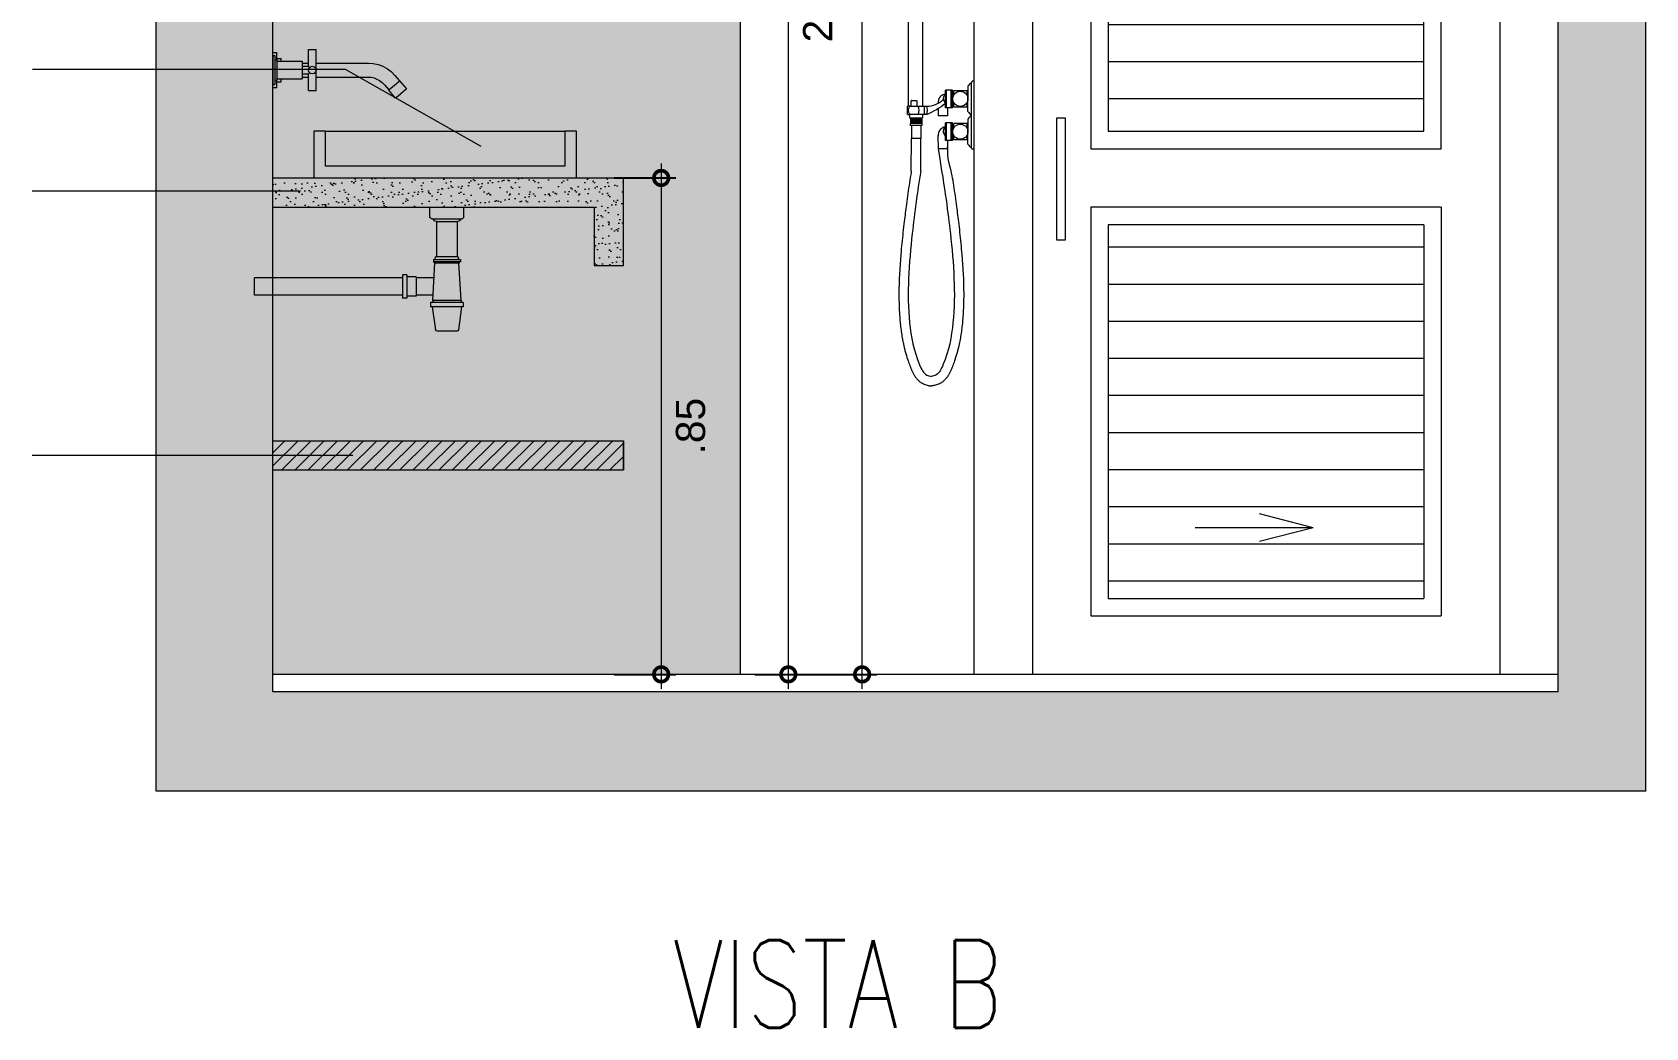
# Model space of a CAD drawing. Header units: metres. Extents: x 113 to 2416, y -346 to 476.
# Drawn here: x 321.045 to 323.806, y -158.186 to -156.482 of the extents above; entities that cross this region are included whole.
import ezdxf

# ---------------------------------------------------------------- set-up
doc = ezdxf.new("R2010")
doc.units = ezdxf.units.M
doc.header["$PDMODE"] = 34
doc.linetypes.add('0', pattern=[0])
doc.linetypes.add('CONTINU', pattern=[0])
doc.layers.get('0').update_dxf_attribs({"color": 250, "linetype": '0', "lineweight": 20})
doc.layers.get('Defpoints').update_dxf_attribs({"color": 6})
for name, color, linetype, lineweight in [('4', 253, 'Continuous', 9), ('corte', 250, 'Continuous', 20), ('DIMENSIONES', 5, 'Continuous', 5), ('SE-2', 252, 'Continuous', 9), ('SE-3', 253, 'Continuous', 5), ('SE-4', 254, 'Continuous', 0), ('textos', 7, 'Continuous', 0)]:
    doc.layers.add(name, color=color, linetype=linetype, lineweight=lineweight)
doc.layers.add('RELLENO SECCION', color=8, linetype='Continuous', lineweight=0, transparency=0.4)
doc.styles.add('Arch-Dim', font='romans.shx', dxfattribs={"width": 0.75})
doc.styles.add('ESC25-2mm', font='arial.ttf', dxfattribs={"height": 0.05})
doc.dimstyles.new('DIMS25', dxfattribs={"dimtxt": 0.05, "dimasz": 0.05, "dimexe": 0.025, "dimexo": 0.025, "dimgap": 0.025, "dimtad": 2, "dimzin": 4, "dimdsep": 46, "dimtxsty": 'ESC25-2mm', "dimblk": 'DOTSMALL', "dimcen": 0.025, "dimdle": 0.025, "dimclrd": 256, "dimclre": 256, "dimclrt": 1, "dimadec": 0, "dimazin": 0, "dimtfac": 1, "dimtix": 1, "dimtmove": 2, "dimatfit": 3, "dimfxl": 1, "dimtolj": 1, "dimtzin": 0, "dimlwd": -1, "dimarcsym": 0})

# ---------------------------------------------------------------- blocks, each defined once
blk = doc.blocks.new('A$C3dfb1af3')
at = {"layer": 'SE-2'}
for points in [[(0.2286, 0.0612), (0.2286, 0.0612), (0.2286, 0.0617), (0.2286, 0.0617)], [(0.2286, 0.0612), (0.2286, 0.0612), (0.2286, 0.0617), (0.2286, 0.0617)], [(0.2286, 0.0599), (0.2286, 0.0599), (0.2286, 0.0612), (0.2286, 0.0612)], [(0.2286, 0.0599), (0.2286, 0.0599), (0.2286, 0.0612), (0.2286, 0.0612)], [(0.2286, 0.0599), (0.2286, 0.0577), (0.2286, 0.0577), (0.2286, 0.0599)], [(0.2286, 0.0599), (0.2286, 0.0577), (0.2286, 0.0577), (0.2286, 0.0599)], [(0.2286, 0.0577), (0.2286, 0.0549), (0.2286, 0.0549), (0.2286, 0.0577)], [(0.2286, 0.0577), (0.2286, 0.0549), (0.2286, 0.0549), (0.2286, 0.0577)], [(0.2286, 0.0549), (0.2286, 0.0517), (0.2286, 0.0517), (0.2286, 0.0549)], [(0.2286, 0.0549), (0.2286, 0.0517), (0.2286, 0.0517), (0.2286, 0.0549)], [(0.2286, 0.0517), (0.2286, 0.0482), (0.2286, 0.0482), (0.2286, 0.0517)], [(0.2286, 0.0517), (0.2286, 0.0482), (0.2286, 0.0482), (0.2286, 0.0517)], [(0.2286, 0.0482), (0.2286, 0.0447), (0.2286, 0.0447), (0.2286, 0.0482)], [(0.2286, 0.0482), (0.2286, 0.0447), (0.2286, 0.0447), (0.2286, 0.0482)], [(0.2286, 0.0447), (0.2286, 0.0414), (0.2286, 0.0414), (0.2286, 0.0447)], [(0.2286, 0.0447), (0.2286, 0.0414), (0.2286, 0.0414), (0.2286, 0.0447)], [(0.2286, 0.0414), (0.2286, 0.0386), (0.2286, 0.0386), (0.2286, 0.0414)], [(0.2286, 0.0414), (0.2286, 0.0386), (0.2286, 0.0386), (0.2286, 0.0414)], [(0.2286, 0.0386), (0.2286, 0.0365), (0.2286, 0.0365), (0.2286, 0.0386)], [(0.2286, 0.0386), (0.2286, 0.0365), (0.2286, 0.0365), (0.2286, 0.0386)], [(0.2286, 0.0365), (0.2286, 0.0351), (0.2286, 0.0351), (0.2286, 0.0365)], [(0.2286, 0.0365), (0.2286, 0.0351), (0.2286, 0.0351), (0.2286, 0.0365)], [(0.2286, 0.0351), (0.2286, 0.0347), (0.2286, 0.0347), (0.2286, 0.0351)], [(0.2286, 0.0351), (0.2286, 0.0347), (0.2286, 0.0347), (0.2286, 0.0351)]]:
    blk.add_hatch(color=256, dxfattribs=at).paths.add_polyline_path(points)
for p, q in [((0.1555, 0.0832), (0.1546, 0.0832)), ((0.1546, 0.0482), (0.1546, 0.0832)), ((0.1579, 0.0832), (0.1555, 0.0832)), ((0.1611, 0.0832), (0.1579, 0.0832)), ((0.1644, 0.0832), (0.1611, 0.0832)), ((0.1668, 0.0832), (0.1644, 0.0832)), ((0.1676, 0.0832), (0.1668, 0.0832)), ((0.1676, 0.0547), (0.1676, 0.0832)), ((0.0484, 0.0577), (0.0403, 0.0546)), ((0.0569, 0.0596), (0.0484, 0.0577)), ((0.0652, 0.0602), (0.0569, 0.0596)), ((0.1546, 0.0602), (0.0652, 0.0602)), ((0.1786, 0.0602), (0.1676, 0.0602)), ((0.1786, 0.0632), (0.1786, 0.0612)), ((0.2216, 0.0632), (0.1786, 0.0632)), ((0.1786, 0.0612), (0.1786, 0.0557)), ((0.1786, 0.0557), (0.1786, 0.0482)), ((0.2146, 0.0655), (0.2146, 0.0682)), ((0.2216, 0.0682), (0.2146, 0.0682)), ((0.2146, 0.0632), (0.2146, 0.0655)), ((0.2216, 0.0741), (0.2216, 0.0782)), ((0.2286, 0.0782), (0.2216, 0.0782)), ((0.2216, 0.0657), (0.2216, 0.0741)), ((0.2216, 0.0657), (0.2216, 0.0633)), ((0.2251, 0.0657), (0.2216, 0.0657)), ((0.2216, 0.0633), (0.2216, 0.0569)), ((0.2216, 0.0569), (0.2216, 0.0482)), ((0.2251, 0.0732), (0.2251, 0.0698)), ((0.2286, 0.0732), (0.2251, 0.0732)), ((0.2251, 0.0698), (0.2251, 0.0607)), ((0.2251, 0.0607), (0.2251, 0.0482)), ((0.2286, 0.0741), (0.2286, 0.0782)), ((0.2286, 0.0732), (0.2286, 0.0741)), ((0.2286, 0.0732), (0.2286, 0.0698)), ((0.2286, 0.0698), (0.2286, 0.0607)), ((0.2286, 0.0607), (0.2286, 0.0482)), ((0.0116, 0.0299), (0, 0.0161)), ((0.0129, 0.0288), (0.0116, 0.0299)), ((0.0199, 0.0391), (0.012, 0.0295)), ((0.0164, 0.0258), (0.0129, 0.0288)), ((0.0257, 0.045), (0.0199, 0.0391)), ((0.0326, 0.0503), (0.0257, 0.045)), ((0.0403, 0.0546), (0.0326, 0.0503)), ((0.0459, 0.0302), (0.0417, 0.027)), ((0.0504, 0.0328), (0.0459, 0.0302)), ((0.0553, 0.0346), (0.0504, 0.0328)), ((0.0604, 0.0358), (0.0553, 0.0346)), ((0.0661, 0.0362), (0.0604, 0.0358)), ((0.1546, 0.0362), (0.0661, 0.0362)), ((0.1555, 0.0514), (0.1546, 0.0482)), ((0.1546, 0.0482), (0.1555, 0.0449)), ((0.1546, 0.0132), (0.1546, 0.0482)), ((0.1579, 0.0538), (0.1555, 0.0514)), ((0.1555, 0.0449), (0.1579, 0.0425)), ((0.1611, 0.0547), (0.1579, 0.0538)), ((0.1579, 0.0425), (0.1611, 0.0417)), ((0.1644, 0.0538), (0.1611, 0.0547)), ((0.1611, 0.0417), (0.1644, 0.0425)), ((0.1644, 0.0538), (0.1644, 0.0538)), ((0.1668, 0.0514), (0.1644, 0.0538)), ((0.1644, 0.0425), (0.1668, 0.0449)), ((0.1644, 0.0425), (0.1644, 0.0425)), ((0.1668, 0.0538), (0.1656, 0.0526)), ((0.1656, 0.0437), (0.1668, 0.0425)), ((0.1676, 0.0547), (0.1668, 0.0538)), ((0.1676, 0.0482), (0.1668, 0.0514)), ((0.1668, 0.0449), (0.1676, 0.0482)), ((0.1668, 0.0425), (0.1676, 0.0417)), ((0.1786, 0.0547), (0.1676, 0.0547)), ((0.1676, 0.0132), (0.1676, 0.0417)), ((0.1786, 0.0417), (0.1676, 0.0417)), ((0.1786, 0.0362), (0.1676, 0.0362)), ((0.1786, 0.0482), (0.1786, 0.0407)), ((0.1786, 0.0407), (0.1786, 0.0352)), ((0.1786, 0.0352), (0.1786, 0.0332)), ((0.2216, 0.0332), (0.1786, 0.0332)), ((0.2146, 0.0308), (0.2146, 0.0332)), ((0.2146, 0.0282), (0.2146, 0.0308)), ((0.2216, 0.0282), (0.2146, 0.0282)), ((0.2216, 0.0482), (0.2216, 0.0394)), ((0.2216, 0.0394), (0.2216, 0.033)), ((0.2216, 0.033), (0.2216, 0.0307)), ((0.2216, 0.0222), (0.2216, 0.0307)), ((0.2251, 0.0307), (0.2216, 0.0307)), ((0.2251, 0.0482), (0.2251, 0.0357)), ((0.2251, 0.0357), (0.2251, 0.0265)), ((0.2286, 0.0482), (0.2286, 0.0357)), ((0.2286, 0.0357), (0.2286, 0.0265)), ((0.0013, 0.015), (0, 0.0161)), ((0.0048, 0.0121), (0.0013, 0.015)), ((0.0096, 0.008), (0.0048, 0.0121)), ((0.0144, 0.004), (0.0096, 0.008)), ((0.0179, 0.0011), (0.0144, 0.004)), ((0.0211, 0.0218), (0.0164, 0.0258)), ((0.0192, 0), (0.0179, 0.0011)), ((0.0307, 0.0138), (0.0192, 0)), ((0.0259, 0.0178), (0.0211, 0.0218)), ((0.0294, 0.0149), (0.0259, 0.0178)), ((0.0307, 0.0138), (0.0294, 0.0149)), ((0.0378, 0.023), (0.0303, 0.0141)), ((0.0417, 0.027), (0.0378, 0.023)), ((0.1555, 0.0132), (0.1546, 0.0132)), ((0.1579, 0.0132), (0.1555, 0.0132)), ((0.1611, 0.0132), (0.1579, 0.0132)), ((0.1644, 0.0132), (0.1611, 0.0132)), ((0.1668, 0.0132), (0.1644, 0.0132)), ((0.1676, 0.0132), (0.1668, 0.0132)), ((0.2216, 0.0182), (0.2216, 0.0222)), ((0.2286, 0.0182), (0.2216, 0.0182)), ((0.2251, 0.0265), (0.2251, 0.0232)), ((0.2286, 0.0232), (0.2251, 0.0232)), ((0.2286, 0.0265), (0.2286, 0.0232)), ((0.2286, 0.0222), (0.2286, 0.0232)), ((0.2286, 0.0182), (0.2286, 0.0222))]:
    blk.add_line(p, q, dxfattribs=at)
blk = doc.blocks.new('_DotSmall')
at = {"color": 0, "linetype": 'ByBlock', "lineweight": 13, "const_width": 0.5}
blk.add_lwpolyline([(-0.0625, 0, 1), (0.0625, 0, 1)], format="xyb", close=True, dxfattribs=at)
blk = doc.blocks.new('*D418')
at = {"layer": 'Defpoints', "color": 0, "transparency": 16777216}
for p in [(322.0158, -156.7311), (322.0158, -157.5811), (322.1212, -157.5811)]:
    blk.add_point(p, dxfattribs=at)
at = {"layer": 'DIMENSIONES', "lineweight": -2, "transparency": 16777216}
for p, q in [((322.0408, -156.7311), (322.1462, -156.7311)), ((322.0408, -157.5811), (322.1462, -157.5811))]:
    blk.add_line(p, q, dxfattribs=at)
at = {"layer": 'DIMENSIONES', "transparency": 16777216}
blk.add_line((322.1212, -156.7061), (322.1212, -157.6061), dxfattribs=at)
at = {"layer": 'DIMENSIONES', "transparency": 16777216, "xscale": 0.05, "yscale": 0.05, "zscale": 0.05}
for p, rotation in [((322.1212, -156.7311), 90), ((322.1212, -157.5811), 270)]:
    blk.add_blockref('_DotSmall', p, dxfattribs=dict(at, rotation=rotation))
at = {"layer": 'DIMENSIONES', "color": 5, "lineweight": 13, "transparency": 16777216, "insert": (322.1717, -157.1561), "char_height": 0.05, "attachment_point": 5, "rotation": 90, "style": 'ESC25-2mm'}
blk.add_mtext('\\A1;.85', dxfattribs=at)
blk = doc.blocks.new('*D419')
at = {"layer": 'Defpoints', "color": 0, "transparency": 16777216}
for p in [(322.2173, -155.2811), (322.2565, -157.5811), (322.3388, -157.5811)]:
    blk.add_point(p, dxfattribs=at)
at = {"layer": 'DIMENSIONES', "transparency": 16777216}
blk.add_line((322.3388, -155.2561), (322.3388, -157.6061), dxfattribs=at)
at = {"layer": 'DIMENSIONES', "lineweight": -2, "transparency": 16777216}
for p, q in [((322.2423, -155.2811), (322.3638, -155.2811)), ((322.2815, -157.5811), (322.3638, -157.5811))]:
    blk.add_line(p, q, dxfattribs=at)
at = {"layer": 'DIMENSIONES', "transparency": 16777216, "xscale": 0.05, "yscale": 0.05, "zscale": 0.05}
for p, rotation in [((322.3388, -155.2811), 90), ((322.3388, -157.5811), 270)]:
    blk.add_blockref('_DotSmall', p, dxfattribs=dict(at, rotation=rotation))
at = {"layer": 'DIMENSIONES', "color": 5, "lineweight": 13, "transparency": 16777216, "insert": (322.3893, -156.4311), "char_height": 0.05, "attachment_point": 5, "rotation": 90, "style": 'ESC25-2mm'}
blk.add_mtext('\\A1;2.30', dxfattribs=at)
blk = doc.blocks.new('*D417')
at = {"layer": 'Defpoints', "color": 0, "transparency": 16777216}
for p in [(322.3937, -154.5811), (322.4651, -154.5811), (322.3358, -157.5811)]:
    blk.add_point(p, dxfattribs=at)
at = {"layer": 'DIMENSIONES', "transparency": 16777216}
blk.add_line((322.4651, -157.6061), (322.4651, -154.5561), dxfattribs=at)
at = {"layer": 'DIMENSIONES', "lineweight": -2, "transparency": 16777216}
for p, q in [((322.4187, -154.5811), (322.4901, -154.5811)), ((322.3608, -157.5811), (322.4901, -157.5811))]:
    blk.add_line(p, q, dxfattribs=at)
at = {"layer": 'DIMENSIONES', "transparency": 16777216, "xscale": 0.05, "yscale": 0.05, "zscale": 0.05}
for p, rotation in [((322.4651, -154.5811), 90), ((322.4651, -157.5811), 270)]:
    blk.add_blockref('_DotSmall', p, dxfattribs=dict(at, rotation=rotation))
at = {"layer": 'DIMENSIONES', "color": 5, "lineweight": 13, "transparency": 16777216, "insert": (322.5156, -156.0811), "char_height": 0.05, "attachment_point": 5, "rotation": 90, "style": 'ESC25-2mm'}
blk.add_mtext('\\A1;3.00', dxfattribs=at)
blk = doc.blocks.new('A$C289e23ee')
at = {"layer": 'SE-3'}
for p, q in [((0.0163, 0.4792), (0.0163, 0.6674)), ((0.0403, 0.6674), (0.0403, 0.4792)), ((0.0797, 0.4764), (0.0797, 0.5067)), ((0.0917, 0.5067), (0.0797, 0.5067)), ((0.0817, 0.4764), (0.0817, 0.5067)), ((0.0897, 0.4764), (0.0897, 0.5067)), ((0.0917, 0.4764), (0.0917, 0.5067)), ((0.0917, 0.5047), (0.0932, 0.5047)), ((0.0932, 0.4966), (0.0932, 0.5047)), ((0.1167, 0.5056), (0.0942, 0.5056)), ((0.0942, 0.4985), (0.0942, 0.5056)), ((0.1167, 0.4976), (0.1167, 0.5056)), ((0.1182, 0.5132), (0.1182, 0.4916)), ((0.1182, 0.4791), (0.1182, 0.5041)), ((0.1244, 0.4076), (0.1244, 0.5195)), ((0.1284, 0.5218), (0.1256, 0.5218)), ((0.1284, 0.5218), (0.1284, 0.4054)), ((0.0148, 0.465), (0.0148, 0.4792)), ((0.0187, 0.4792), (0.0148, 0.4792)), ((0.0209, 0.4792), (0.0209, 0.4884)), ((0.0209, 0.4792), (0.0309, 0.4792)), ((0.0214, 0.4889), (0.0304, 0.4889)), ((0.0309, 0.4884), (0.0309, 0.4792)), ((0.0438, 0.465), (0.0438, 0.4792)), ((0.0669, 0.485), (0.0669, 0.4837)), ((0.067, 0.4747), (0.067, 0.4623)), ((0.0757, 0.4903), (0.0797, 0.4835)), ((0.0917, 0.4764), (0.0797, 0.4764)), ((0.0831, 0.4764), (0.0831, 0.4623)), ((0.0932, 0.4784), (0.0917, 0.4784)), ((0.0932, 0.4784), (0.0932, 0.4866)), ((0.0942, 0.4776), (0.0942, 0.4846)), ((0.1167, 0.4776), (0.0942, 0.4776)), ((0.1167, 0.4776), (0.1167, 0.4855)), ((0.1182, 0.4701), (0.1182, 0.4916)), ((0.0148, 0.465), (0.0183, 0.465)), ((0.0183, 0.465), (0.0183, 0.4593)), ((0.0183, 0.4593), (0.0404, 0.4593)), ((0.0395, 0.4492), (0.0192, 0.4492)), ((0.0192, 0.4492), (0.0192, 0.446)), ((0.0395, 0.446), (0.0192, 0.446)), ((0.0391, 0.4576), (0.0196, 0.4576)), ((0.0196, 0.4576), (0.0196, 0.4492)), ((0.0391, 0.4554), (0.0196, 0.4554)), ((0.0247, 0.4554), (0.0196, 0.45)), ((0.0223, 0.4554), (0.0196, 0.4525)), ((0.0196, 0.4554), (0.0254, 0.4492)), ((0.0196, 0.4529), (0.023, 0.4492)), ((0.0196, 0.4503), (0.0206, 0.4492)), ((0.0213, 0.4593), (0.0213, 0.4576)), ((0.0271, 0.4554), (0.0213, 0.4492)), ((0.0213, 0.446), (0.0213, 0.4238)), ((0.022, 0.4554), (0.0278, 0.4492)), ((0.0295, 0.4554), (0.0237, 0.4492)), ((0.0244, 0.4554), (0.0302, 0.4492)), ((0.0319, 0.4554), (0.0261, 0.4492)), ((0.0268, 0.4554), (0.0326, 0.4492)), ((0.0343, 0.4554), (0.0285, 0.4492)), ((0.0292, 0.4554), (0.035, 0.4492)), ((0.0367, 0.4554), (0.0308, 0.4492)), ((0.0316, 0.4554), (0.0374, 0.4492)), ((0.0391, 0.4554), (0.0332, 0.4492)), ((0.034, 0.4554), (0.0391, 0.45)), ((0.0391, 0.4529), (0.0356, 0.4492)), ((0.0364, 0.4554), (0.0391, 0.4525)), ((0.0374, 0.4593), (0.0374, 0.4576)), ((0.0374, 0.446), (0.0374, 0.4238)), ((0.0391, 0.4503), (0.038, 0.4492)), ((0.0391, 0.4576), (0.0391, 0.4492)), ((0.0395, 0.4492), (0.0395, 0.446)), ((0.0404, 0.465), (0.0404, 0.4593)), ((0.0831, 0.4623), (0.067, 0.4623)), ((0.0797, 0.4203), (0.0797, 0.4506)), ((0.0917, 0.4506), (0.0797, 0.4506)), ((0.0817, 0.4203), (0.0817, 0.4506)), ((0.0897, 0.4203), (0.0897, 0.4506)), ((0.0917, 0.4203), (0.0917, 0.4506)), ((0.0917, 0.4486), (0.0932, 0.4486)), ((0.0932, 0.4404), (0.0932, 0.4486)), ((0.1167, 0.4494), (0.0942, 0.4494)), ((0.0942, 0.4424), (0.0942, 0.4494)), ((0.1167, 0.4415), (0.1167, 0.4494)), ((0.1182, 0.457), (0.1182, 0.4355)), ((0.1182, 0.4229), (0.1182, 0.4479)), ((0.0212, 0.3677), (0.0213, 0.4238)), ((0.0374, 0.4238), (0.0213, 0.4238)), ((0.0374, 0.4238), (0.0213, 0.4238)), ((0.0374, 0.3677), (0.0374, 0.4238)), ((0.0669, 0.4288), (0.0669, 0.4276)), ((0.0669, 0.4276), (0.067, 0.4062)), ((0.0757, 0.4342), (0.0797, 0.4274)), ((0.0917, 0.4203), (0.0797, 0.4203)), ((0.0831, 0.4203), (0.0831, 0.4062)), ((0.0932, 0.4223), (0.0917, 0.4223)), ((0.0932, 0.4223), (0.0932, 0.4304)), ((0.0942, 0.4214), (0.0942, 0.4285)), ((0.1167, 0.4214), (0.0942, 0.4214)), ((0.1167, 0.4214), (0.1167, 0.4294)), ((0.1182, 0.414), (0.1182, 0.4355)), ((0.0831, 0.4062), (0.067, 0.4062)), ((0.1284, 0.4054), (0.1256, 0.4054))]:
    blk.add_line(p, q, dxfattribs=at)
blk.add_lwpolyline([(0.0797, 0.4835, -0.071353), (0.0476, 0.465), (0.0187, 0.465, -0.304926), (0.0187, 0.4792), (0.0476, 0.4792, 0.191936), (0.0757, 0.4903, 2.221989)], format="xyb", dxfattribs=at)
for centre in [(0.1052, 0.4916), (0.1052, 0.4354)]:
    blk.add_circle(centre, 0.013, dxfattribs=at)
for centre, radius, start, end in [((0.0819, 0.485), 0.015, 98.6054, 184.8176), ((0.0836, 0.4917), 0.00804, 118.8408, 190.0916), ((0.0944, 0.5044), 0.00123, 98.2734, 163.3894), ((0.1163, 0.5036), 0.00198, 12.6917, 77.3823), ((0.1304, 0.5066), 0.0138, 115.7896, 151.6564), ((0.1268, 0.5196), 0.00241, 117.9179, 181.9718), ((0.0214, 0.4884), 0.0005, 90, 180), ((0.0304, 0.4884), 0.0005, 0, 90), ((0.016, 0.4721), 0.0186, 337.6031, 22.3969), ((0.0304, 0.4721), 0.0186, 337.6031, 22.3969), ((0.0944, 0.4788), 0.00123, 196.6106, 261.7266), ((0.1163, 0.4795), 0.00198, 282.6177, 347.3083), ((0.1304, 0.4767), 0.0138, 208.3436, 244.2104), ((0.0819, 0.4288), 0.015, 98.6054, 184.8176), ((0.0836, 0.4356), 0.00804, 118.8408, 190.0916), ((0.0944, 0.4482), 0.00123, 98.2734, 163.3894), ((0.1163, 0.4475), 0.00198, 12.6917, 77.3823), ((0.1304, 0.4505), 0.0138, 115.7896, 151.6564), ((0.0944, 0.4227), 0.00123, 196.6106, 261.7266), ((0.1163, 0.4234), 0.00198, 282.6177, 347.3083), ((0.1304, 0.4205), 0.0138, 208.3436, 244.2104), ((0.1268, 0.4075), 0.00241, 178.0282, 242.0821)]:
    blk.add_arc(centre, radius, start, end, dxfattribs=at)
for points, knots in [([(0.0831, 0.4062), (0.0831, 0.4203), (0.0832, 0.3911), (0.0909, 0.3603), (0.0919, 0.3542), (0.0947, 0.3358), (0.0964, 0.3235), (0.0994, 0.3014), (0.1006, 0.2915), (0.1025, 0.2754), (0.1033, 0.2692), (0.1053, 0.2505), (0.1066, 0.2379), (0.1096, 0.2029), (0.1109, 0.1804), (0.1109, 0.1513), (0.1108, 0.1446), (0.1104, 0.1325), (0.1101, 0.1271), (0.1095, 0.1176), (0.1092, 0.1135), (0.1085, 0.1059), (0.1081, 0.1023), (0.1072, 0.0951), (0.1067, 0.0915), (0.105, 0.0806), (0.1036, 0.0733), (0.1013, 0.0636), (0.1007, 0.0613), (0.0989, 0.0544), (0.0975, 0.0497), (0.0954, 0.0436), (0.0949, 0.0421), (0.0933, 0.0377), (0.0922, 0.0347), (0.0908, 0.0312), (0.0906, 0.0307), (0.0901, 0.0295), (0.0898, 0.0289), (0.0893, 0.0276), (0.089, 0.027), (0.0881, 0.025), (0.0875, 0.0236), (0.0859, 0.0206), (0.085, 0.0189), (0.0827, 0.0154), (0.0814, 0.0137), (0.0788, 0.0107), (0.0775, 0.0094), (0.0747, 0.007), (0.0731, 0.0059), (0.0709, 0.0047), (0.0705, 0.0045), (0.0696, 0.004), (0.0692, 0.0038), (0.0679, 0.0032), (0.0671, 0.0029), (0.0649, 0.0021), (0.0637, 0.0017), (0.0613, 0.0011), (0.0603, 0.0008), (0.0593, 0.0006), (0.0593, 0.0006), (0.0554, 0)], [41.629918, 41.629918, 41.629918, 41.629918, 42.928722, 42.928722, 61.437102, 61.437102, 98.453861, 98.453861, 127.955376, 127.955376, 146.547837, 146.547837, 183.73276, 183.73276, 249.254211, 249.254211, 268.823386, 268.823386, 284.81681, 284.81681, 296.727341, 296.727341, 307.39578, 307.39578, 318.06422, 318.06422, 339.401099, 339.401099, 346.083273, 346.083273, 359.447622, 359.447622, 363.65488, 363.65488, 372.069395, 372.069395, 373.569943, 373.569943, 375.290075, 375.290075, 377.010207, 377.010207, 380.450472, 380.450472, 384.536051, 384.536051, 388.62163, 388.62163, 391.64909, 391.64909, 394.676549, 394.676549, 395.427196, 395.427196, 396.177844, 396.177844, 397.679139, 397.679139, 400.393432, 400.393432, 403.107724, 403.107724, 403.178078, 403.178078, 403.178078, 403.178078]), ([(0.067, 0.4062), (0.0793, 0.3324), (0.0909, 0.2468), (0.0995, 0.1328), (0.0843, 0.0538), (0.0679, 0.0192), (0.0581, 0.0168), (0.0554, 0.0161)], [39.057027, 39.057027, 39.057027, 39.057027, 146.515683, 299.464345, 373.744036, 395.107724, 403.178078, 403.178078, 403.178078, 403.178078]), ([(0.0212, 0.3677), (0.0211, 0.3673), (0.021, 0.3668), (0.02, 0.3603), (0.019, 0.3542), (0.0162, 0.3358), (0.0145, 0.3235), (0.0115, 0.3014), (0.0103, 0.2915), (0.0084, 0.2754), (0.0076, 0.2692), (0.0056, 0.2505), (0.0043, 0.2379), (0.0013, 0.2029), (0, 0.1804), (0, 0.1513), (0.0001, 0.1446), (0.0005, 0.1325), (0.0008, 0.1271), (0.0014, 0.1176), (0.0017, 0.1135), (0.0024, 0.1059), (0.0028, 0.1023), (0.0037, 0.0951), (0.0042, 0.0915), (0.0059, 0.0806), (0.0073, 0.0733), (0.0096, 0.0636), (0.0102, 0.0613), (0.012, 0.0544), (0.0134, 0.0497), (0.0155, 0.0436), (0.016, 0.0421), (0.0176, 0.0377), (0.0187, 0.0347), (0.0201, 0.0312), (0.0203, 0.0307), (0.0208, 0.0295), (0.0211, 0.0289), (0.0216, 0.0276), (0.0219, 0.027), (0.0228, 0.025), (0.0234, 0.0236), (0.025, 0.0206), (0.0259, 0.0189), (0.0282, 0.0154), (0.0294, 0.0137), (0.0321, 0.0107), (0.0334, 0.0094), (0.0362, 0.007), (0.0378, 0.0059), (0.04, 0.0047), (0.0404, 0.0045), (0.0413, 0.004), (0.0417, 0.0038), (0.043, 0.0032), (0.0438, 0.0029), (0.046, 0.0021), (0.0472, 0.0017), (0.0496, 0.0011), (0.0506, 0.0008), (0.0515, 0.0006), (0.0516, 0.0006), (0.0554, 0)], [41.629918, 41.629918, 41.629918, 41.629918, 42.928722, 42.928722, 61.437102, 61.437102, 98.453861, 98.453861, 127.955376, 127.955376, 146.547837, 146.547837, 183.73276, 183.73276, 249.254211, 249.254211, 268.823386, 268.823386, 284.81681, 284.81681, 296.727341, 296.727341, 307.39578, 307.39578, 318.06422, 318.06422, 339.401099, 339.401099, 346.083273, 346.083273, 359.447622, 359.447622, 363.65488, 363.65488, 372.069395, 372.069395, 373.569943, 373.569943, 375.290075, 375.290075, 377.010207, 377.010207, 380.450472, 380.450472, 384.536051, 384.536051, 388.62163, 388.62163, 391.64909, 391.64909, 394.676549, 394.676549, 395.427196, 395.427196, 396.177844, 396.177844, 397.679139, 397.679139, 400.393432, 400.393432, 403.107724, 403.107724, 403.178078, 403.178078, 403.178078, 403.178078]), ([(0.0374, 0.3677), (0.0316, 0.3324), (0.02, 0.2468), (0.0114, 0.1328), (0.0266, 0.0538), (0.043, 0.0192), (0.0528, 0.0168), (0.0554, 0.0161)], [39.057027, 39.057027, 39.057027, 39.057027, 146.515683, 299.464345, 373.744036, 395.107724, 403.178078, 403.178078, 403.178078, 403.178078])]:
    blk.add_open_spline(points, degree=3, knots=knots, dxfattribs=at)
blk = doc.blocks.new('A$Cd6cad6a8')
at = {"layer": 'SE-2'}
for p, q in [((0, 0.1959), (0, 0.2125)), ((0.0581, 0.2125), (0, 0.2125)), ((0.0581, 0.1957), (0.0581, 0.2125)), ((0.0542, 0.1925), (0.004, 0.1925)), ((0.0471, 0.1879), (0.0111, 0.1879)), ((0.0113, 0.1879), (0.0113, 0.1281)), ((0.0469, 0.1879), (0.0469, 0.1281)), ((0.0049, 0.0528), (0.0086, 0.1173)), ((0.0521, 0.1228), (0.0061, 0.1228)), ((0.0061, 0.1228), (0.0061, 0.1191)), ((0.0061, 0.1191), (0.0521, 0.1191)), ((0.0075, 0.1173), (0.0075, 0.1191)), ((0.0507, 0.1173), (0.0075, 0.1173)), ((0.009, 0.1228), (0.0091, 0.1254)), ((0.0463, 0.1281), (0.0119, 0.1281)), ((0.0492, 0.1228), (0.0491, 0.1254)), ((0.0533, 0.0528), (0.0496, 0.1173)), ((0.0507, 0.1173), (0.0507, 0.1191)), ((0.0521, 0.1228), (0.0521, 0.1191)), ((0.0509, 0.0917), (0.0816, 0.0917)), ((0.0816, 0.0934), (0.0977, 0.0934)), ((0.0816, 0.0934), (0.0816, 0.0599)), ((0.0977, 0.0967), (0.0977, 0.0566)), ((0.0977, 0.0967), (0.1054, 0.0967)), ((0.1054, 0.0967), (0.1054, 0.0566)), ((0.1054, 0.0917), (0.3587, 0.0917)), ((0.3587, 0.0616), (0.3587, 0.0917)), ((0.0528, 0.0616), (0.0816, 0.0616)), ((0.0816, 0.0599), (0.0977, 0.0599)), ((0.0977, 0.0566), (0.1054, 0.0566)), ((0.1054, 0.0616), (0.3587, 0.0616)), ((0.0011, 0.049), (0.0571, 0.049)), ((0.0011, 0.049), (0.0011, 0.042)), ((0.0011, 0.042), (0.0571, 0.042)), ((0.004, 0.042), (0.0094, 0.0024)), ((0.0049, 0.0528), (0.0533, 0.0528)), ((0.0049, 0.0528), (0.0049, 0.049)), ((0.0542, 0.042), (0.0488, 0.0024)), ((0.0533, 0.0528), (0.0533, 0.049)), ((0.0571, 0.049), (0.0571, 0.042)), ((0.0122, 0), (0.046, 0))]:
    blk.add_line(p, q, dxfattribs=at)
for centre, radius, start, end in [((0.004, 0.1965), 0.004, 187.7004, 270), ((0.0542, 0.1965), 0.004, 270, 348.1597), ((0.0111, 0.1929), 0.005, 180, 270), ((0.0471, 0.1929), 0.005, 270, 0), ((0.0119, 0.1253), 0.0028, 90, 176.8638), ((0.0463, 0.1253), 0.0028, 3.1362, 90), ((0.0122, 0.0028), 0.0028, 187.7232, 270), ((0.046, 0.0028), 0.0028, 270, 352.2768)]:
    blk.add_arc(centre, radius, start, end, dxfattribs=at)

msp = doc.modelspace()

# ---------------------------------------------------------------- hatches: boundary and pattern name
at = {"layer": 'RELLENO SECCION', "linetype": 'CONTINU', "transparency": 33554483}
h = msp.add_hatch(color=256, dxfattribs=at)
h.dxf.hatch_style = 1
h.paths.add_polyline_path([(321.4565, -156.7811), (321.2565, -156.7811), (321.2565, -154.1893), (321.4565, -154.1893)])
h = msp.add_hatch(color=256, dxfattribs=at)
h.dxf.hatch_style = 1
h.paths.add_polyline_path([(323.8065, -157.6112), (323.6565, -157.6112), (323.6565, -154.1893), (323.8065, -154.1893)])
at = {"layer": 'RELLENO SECCION', "linetype": 'CONTINU', "true_color": 0xdddedf, "transparency": 33554610}
h = msp.add_hatch(color=254, dxfattribs=at)
h.dxf.hatch_style = 1
h.paths.add_polyline_path([(321.5465, -156.6511), (321.5265, -156.6511), (321.5265, -156.7311), (321.9765, -156.7311), (321.9765, -156.6511), (321.9565, -156.6511), (321.9565, -156.7111), (321.5465, -156.7111)])
at = {"layer": 'RELLENO SECCION', "linetype": 'CONTINU', "transparency": 33554483}
h = msp.add_hatch(color=256, dxfattribs=at)
h.dxf.hatch_style = 1
h.paths.add_polyline_path([(321.9065, -156.7811), (321.7065, -156.7811)], flags=17)
h.paths.add_polyline_path([(321.2565, -156.7811), (321.4565, -156.7811), (321.4565, -157.6111), (323.4565, -157.6111), (323.4565, -157.6411), (323.4565, -157.6261), (323.4565, -157.6111), (323.8065, -157.6111), (323.8065, -157.7811), (321.2565, -157.7811)])
at = {"layer": 'SE-2', "true_color": 0xd4bdab}
h = msp.add_hatch(dxfattribs=at)
h.set_pattern_fill('LINE', color=9, scale=0.02)
h.set_pattern_definition([(0, (20.23272, -153.48384), (0, 0.0635), [])])
h.paths.add_polyline_path([(322.8865, -154.9111), (323.4265, -154.9111), (323.4265, -156.6511), (322.8865, -156.6511)])
h.paths.add_polyline_path([(323.4265, -156.8111), (323.4265, -157.4511), (322.8865, -157.4511), (322.8865, -156.8111)])
at = {"layer": 'SE-2'}
h = msp.add_hatch(dxfattribs=at)
h.set_pattern_fill('AR-SAND', color=256, scale=0.0005)
h.set_pattern_definition([(37.5, (-111.313464, -162.697118), (-0.00080001565, 0.0244706619), [0, -0.019304, 0, -0.02159, 0, -0.0206375]), (7.5, (-111.313464, -162.697118), (0.0224761642, 0.035841255), [0, -0.010414, 0, -0.017399, 0, -0.0066675]), (327.5, (-111.329085, -162.697118), (0.0395496185, 7.18592e-05), [0, -0.00635, 0, -0.02286, 0, -0.029845]), (317.5, (-111.329085, -162.697118), (0.0381778226, 0.0111464662), [0, -0.003175, 0, -0.014986, 0, -0.017145])])
h.paths.add_polyline_path([(322.0065, -156.7811), (322.0065, -156.8811), (322.0565, -156.8811), (322.0565, -156.7311), (321.4565, -156.7311), (321.4565, -156.7811)])
h = msp.add_hatch(dxfattribs=at)
h.set_pattern_fill('LINE', color=256, scale=0.005, angle=45)
h.set_pattern_definition([(45, (319.409022, -157.206128), (-0.01122532, 0.01122532), [])])
h.paths.add_polyline_path([(321.4565, -157.1811), (322.0565, -157.1811), (322.0565, -157.2311), (321.4565, -157.2311)])
at = {"layer": 'SE-4', "transparency": 33554518}
h = msp.add_hatch(color=256, dxfattribs=at)
h.dxf.hatch_style = 1
h.set_gradient(color1=(202, 249, 252), color2=(229, 255, 255), tint=1, name='CYLINDER')
h.paths.add_polyline_path([(321.4565, -157.5811), (322.2565, -157.5811), (322.2565, -155.2811), (321.4565, -155.2811)])

# ---------------------------------------------------------------- linework, layer by layer
at = {"layer": '4'}
msp.add_line((321.5465, -156.6511), (321.9565, -156.6511), dxfattribs=at)
at = {"layer": 'corte'}
for p, q in [((321.2565, -157.7811), (321.2565, -154.1893)), ((321.4565, -157.6111), (321.4565, -154.1893)), ((323.6565, -157.6111), (323.6565, -154.1893)), ((323.8065, -157.6111), (323.8065, -154.1893)), ((323.6565, -157.5811), (321.4565, -157.5811)), ((323.8065, -157.7811), (323.8065, -157.5811)), ((323.6565, -157.6111), (321.4565, -157.6111)), ((323.8065, -157.7811), (321.2565, -157.7811))]:
    msp.add_line(p, q, dxfattribs=at)
at = {"layer": 'SE-2'}
for p, q in [((321.4565, -156.7311), (322.0565, -156.7311)), ((322.0565, -156.8811), (322.0565, -156.7311)), ((321.4565, -156.7811), (322.0065, -156.7811)), ((322.0065, -156.7811), (322.0065, -156.8811)), ((322.0065, -156.8811), (322.0565, -156.8811)), ((321.4565, -157.1811), (322.0565, -157.1811)), ((322.0565, -157.2311), (322.0565, -157.1811)), ((322.0565, -157.1811), (322.0565, -157.2311)), ((321.4565, -157.2311), (322.0565, -157.2311))]:
    msp.add_line(p, q, dxfattribs=at)
msp.add_lwpolyline([(321.5465, -156.6511), (321.5265, -156.6511), (321.5265, -156.7311), (321.9765, -156.7311), (321.9765, -156.6511), (321.9565, -156.6511), (321.9565, -156.7111), (321.5465, -156.7111)], close=True, dxfattribs=at)
at = {"layer": 'SE-3'}
for p, q in [((322.6565, -154.5811), (322.6565, -157.5811)), ((322.7565, -154.7811), (322.7565, -157.5811)), ((323.5565, -154.7811), (323.5565, -157.5811)), ((322.8565, -156.7811), (322.8565, -157.4811)), ((323.4565, -156.7811), (322.8565, -156.7811)), ((323.4565, -156.7811), (323.4565, -157.4811)), ((322.8865, -156.8111), (322.8865, -157.4511)), ((323.4265, -156.8111), (322.8865, -156.8111)), ((323.4265, -156.8111), (323.4265, -157.4511)), ((323.2372, -157.3299), (323.1451, -157.3063)), ((323.2372, -157.3299), (323.0353, -157.3299)), ((323.2372, -157.3299), (323.1451, -157.3536)), ((322.8865, -157.4511), (323.4265, -157.4511)), ((322.8565, -157.4811), (323.4565, -157.4811))]:
    msp.add_line(p, q, dxfattribs=at)
for points in [[(323.4565, -154.8811), (322.8565, -154.8811), (322.8565, -156.6811), (323.4565, -156.6811)], [(323.4265, -154.9111), (322.8865, -154.9111), (322.8865, -156.6511), (323.4265, -156.6511)], [(322.7987, -156.6279), (322.8125, -156.6279), (322.8125, -156.8374), (322.7987, -156.8374)]]:
    msp.add_lwpolyline(points, close=True, dxfattribs=at)
at = {"layer": 'SE-4'}
msp.add_lwpolyline([(322.0565, -157.5811), (321.4565, -157.5811), (321.4565, -155.2811), (322.2565, -155.2811), (322.2565, -157.5811)], dxfattribs=at)
at = {"layer": 'textos'}
for p, q in [((321.0448, -156.5448), (321.5802, -156.5448)), ((321.5802, -156.5448), (321.8127, -156.6764)), ((321.0446, -156.753), (321.5038, -156.753)), ((321.0446, -157.2056), (321.5931, -157.2056))]:
    msp.add_line(p, q, dxfattribs=at)

# ---------------------------------------------------------------- block references
at = {"layer": 'SE-2', "xscale": -1}
for name, p in [('A$C3dfb1af3', (321.6851, -156.5945)), ('A$Cd6cad6a8', (321.7835, -156.9936))]:
    msp.add_blockref(name, p, dxfattribs=at)
at = {"layer": 'SE-3'}
msp.add_blockref('A$C289e23ee', (322.5281, -157.0873), dxfattribs=at)

# ---------------------------------------------------------------- texts
at = {"layer": 'textos', "lineweight": 13, "insert": (322.1415, -158.0361), "char_height": 0.15, "attachment_point": 1, "style": 'Arch-Dim'}
msp.add_mtext_dynamic_manual_height_columns('VISTA B', width=26.65337, gutter_width=15, heights=[0], dxfattribs=at)

# ---------------------------------------------------------------- dimensions: what is measured, and where the dimension line sits
at = {"layer": 'DIMENSIONES', "lineweight": 13}
for base, p1, p2, picture, middle in [((322.4651, -154.5811), (322.3358, -157.5811), (322.3937, -154.5811), '*D417', (322.5156, -156.0811)), ((322.3388, -157.5811), (322.2173, -155.2811), (322.2565, -157.5811), '*D419', (322.3893, -156.4311)), ((322.1212, -157.5811), (322.0158, -156.7311), (322.0158, -157.5811), '*D418', (322.1717, -157.1561))]:
    dim = msp.add_linear_dim(base=base, p1=p1, p2=p2, angle=90, dimstyle='DIMS25', override={"dimclrt": 5}, dxfattribs=at)
    dim.commit()
    dim.dimension.update_dxf_attribs({"geometry": picture, "text_midpoint": middle})

doc.saveas('drawing.dxf')
